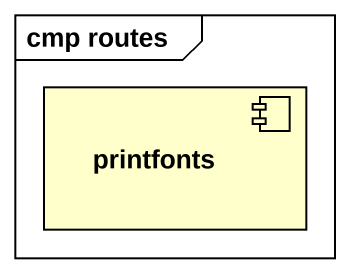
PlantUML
@startuml
mainframe cmp routes
component printfonts
@enduml
